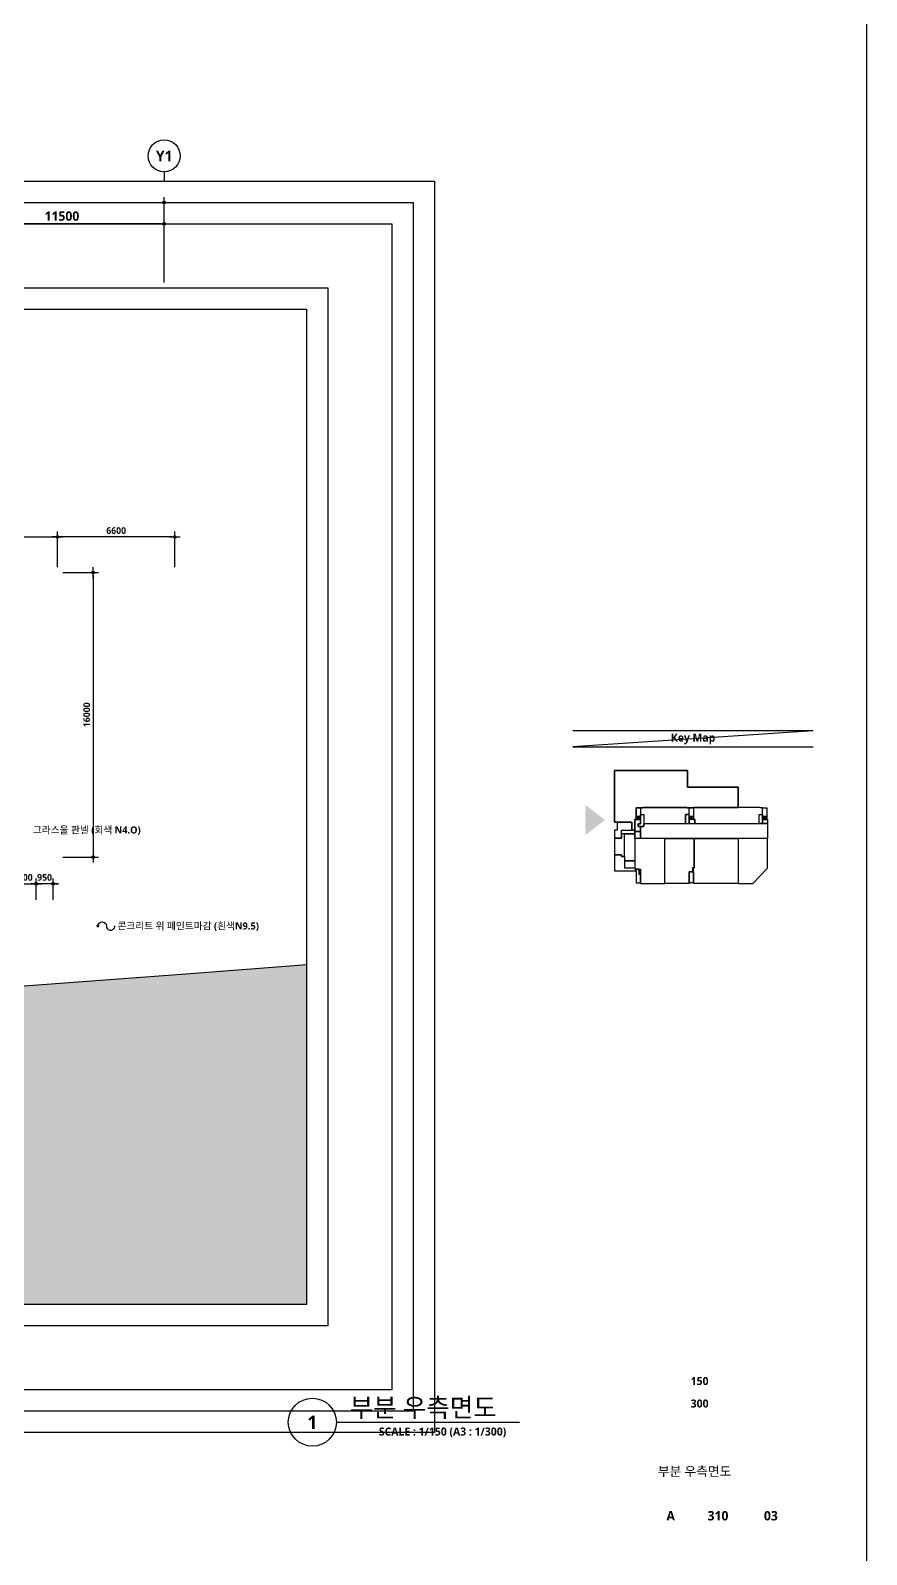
# Model space of a CAD drawing. Header units: millimetres. Extents: x 0 to 190005487, y 0 to 455456909.
# Drawn here: x 79006 to 126000, y 180110 to 265800 of the extents above; entities that cross this region are included whole.
import ezdxf
from ezdxf.enums import TextEntityAlignment as Align

# ---------------------------------------------------------------- set-up
doc = ezdxf.new("R2010")
doc.units = ezdxf.units.MM
doc.header["$LTSCALE"] = 150
doc.header["$MEASUREMENT"] = 0
doc.header["$PDSIZE"] = -10
doc.layers.get('0').update_dxf_attribs({"linetype": 'CONTINUOUS'})
doc.layers.get('Defpoints').update_dxf_attribs({"color": 153, "linetype": 'CONTINUOUS'})
for name, color, linetype in [('A-ANNO-DIM', 4, 'CONTINUOUS'), ('A-ANNO-GRA1', 7, 'CONTINUOUS'), ('A-ANNO-KEY', 7, 'CONTINUOUS'), ('A-ANNO-LEAD', 4, 'CONTINUOUS'), ('A-ANNO-NOTE', 7, 'CONTINUOUS'), ('A-ANNO-TEXT1', 7, 'CONTINUOUS'), ('A-ANNO-TITL', 7, 'CONTINUOUS'), ('A-FLOR-ROOF', 3, 'CONTINUOUS'), ('A-SECT-SOIL-PAT1', 253, 'CONTINUOUS'), ('A-ST-AXIS-BUB', 7, 'CONTINUOUS'), ('A-ST-AXIS-DIM', 7, 'CONTINUOUS'), ('AA-XXXX-TXT1', 2, 'CONTINUOUS')]:
    doc.layers.add(name, color=color, linetype=linetype)
doc.layers.add('Defpoint', color=161, linetype='CONTINUOUS', plot=False)
doc.styles.add('2020음성 1차', font='NanumGothicBold.ttf')
doc.styles.add('SH_대대리576', font='NanumGothicBold.ttf')
doc.dimstyles.new('SHP300내부', dxfattribs={"dimscale": 150, "dimtxt": 2.5, "dimasz": 1, "dimexe": 2, "dimexo": 2, "dimgap": 1, "dimtad": 1, "dimdec": 0, "dimzin": 0, "dimdsep": 46, "dimtxsty": 'SH_대대리576', "dimblk": 'DIMDOT', "dimcen": 0.09, "dimclrd": 256, "dimclre": 256, "dimclrt": 3, "dimadec": 0, "dimazin": 1, "dimtfac": 1, "dimtdec": 0, "dimtix": 1, "dimtmove": 2, "dimatfit": 0, "dimldrblk": 'DIMDOT', "dimfxl": 1, "dimtolj": 1, "dimtzin": 0, "dimlwd": -1, "dimlwe": -1, "dimarcsym": 0})
doc.dimstyles.new('사본 SHP 600', dxfattribs={"dimscale": 150, "dimtxt": 3.5, "dimasz": 1, "dimexe": 2, "dimexo": 2, "dimgap": 1, "dimtad": 1, "dimdec": 0, "dimzin": 0, "dimdsep": 46, "dimtxsty": 'SH_대대리576', "dimblk": 'DIMDOT', "dimcen": 0.09, "dimclrt": 3, "dimadec": 0, "dimazin": 1, "dimtfac": 1, "dimtdec": 0, "dimtix": 1, "dimtmove": 2, "dimatfit": 0, "dimldrblk": 'DIMDOT', "dimfxl": 1, "dimtfillclr": 3, "dimtolj": 1, "dimtzin": 0, "dimarcsym": 0})

# ---------------------------------------------------------------- blocks, each defined once
blk = doc.blocks.new('*U1267')
at = {"layer": 'A-ANNO-TITL'}
blk.add_line((0, 0), (3433, 0), dxfattribs=at)
blk.add_circle((-450, 0), 450, dxfattribs=at)
at = {"layer": 'AA-XXXX-TXT1', "style": 'SH_대대리576'}
blk.add_attdef('DWG.TITLE', (250, 100), '', height=350, dxfattribs=at)
at = {"layer": 'AA-XXXX-TXT1', "color": 7, "style": 'SH_대대리576'}
blk.add_attdef('NO1', text='', height=300, dxfattribs=at).set_placement((-450, 0), align=Align.MIDDLE)
at = {"layer": 'AA-XXXX-TXT1', "style": 'SH_대대리576'}
blk.add_attdef('SCALE', text='', height=150, dxfattribs=at).set_placement((3183, -100), align=Align.TOP_RIGHT)
blk = doc.blocks.new('G$C28DF506D')
blk.add_lwpolyline([(0, 3255), (0, 1425), (2340, 1425), (2340, 1725), (2265, 1725), (2265, 1740), (1155, 1740), (1155, 3030), (1095, 3030), (1095, 3060), (765, 3060), (765, 3255)], close=True)
at = {"layer": 'A-ANNO-KEY'}
for p, q in [((2902, 7538), (2423, 7223)), ((2423, 7538), (2902, 7223)), ((8377, 7538), (8857, 7223)), ((8857, 7538), (8377, 7223)), ((16627, 7223), (17108, 7538)), ((16627, 7538), (17108, 7223)), ((8745, 1327), (8884, 1770)), ((8884, 1327), (8745, 1770)), ((2760, 1012), (2902, 1642)), ((2760, 1642), (2902, 1012))]:
    blk.add_line(p, q, dxfattribs=at)
for points in [[(13890, 10845), (8190, 10845), (8190, 12720), (7290, 12720), (0, 12720), (0, 6900), (195, 6900), (270, 6900), (1950, 6900), (1950, 6015), (2265, 6015), (2265, 7223), (2423, 7223), (2423, 7538), (2423, 8505), (2902, 8505), (3165, 8505), (3165, 8550), (8115, 8550), (8115, 8505), (8377, 8505), (8865, 8505), (8865, 8550), (13890, 8550)], [(8190, 12720), (7290, 12720), (0, 12720), (0, 6900), (195, 6900), (270, 6900), (1950, 6900), (1950, 6015), (2265, 6015), (2265, 7223), (2423, 7223), (2423, 8505), (3165, 8505), (3165, 8550), (8115, 8550), (8115, 8505), (8865, 8505), (8865, 8550), (13890, 8550), (13890, 10845), (8190, 10845)], [(0, 6015), (0, 5100), (765, 5100), (765, 6015), (1950, 6015), (1950, 6900), (270, 6900), (270, 6015)], [(2265, 7223), (2902, 7223), (2902, 6722), (2635, 6722), (2635, 6434), (2902, 6434), (2902, 5864), (2265, 5864)], [(2423, 8505), (2902, 8505), (2902, 7538), (2423, 7538)], [(2902, 7223), (2423, 7223), (2423, 7538), (2902, 7538)], [(2635, 6434), (2635, 6722), (2902, 6722), (2902, 7788), (3300, 7788), (3300, 6750), (3300, 6750), (3300, 6434), (2902, 6434), (2902, 6434)], [(2902, 8505), (2902, 7788), (3300, 7788), (3300, 6750), (7980, 6750), (7980, 7788), (8377, 7788), (8377, 8505), (8115, 8505), (8115, 8550), (3165, 8550), (3165, 8505)], [(7980, 6754), (8377, 6754), (8377, 7788), (7980, 7788)], [(8377, 8505), (8857, 8505), (8857, 7538), (8377, 7538)], [(8377, 7538), (8857, 7538), (8857, 7223), (8377, 7223)], [(8377, 7223), (8377, 6754), (9015, 6754), (9015, 7204), (8857, 7204), (8857, 7223)], [(8865, 8550), (8865, 8505), (8857, 8505), (8857, 7204), (9015, 7204), (9015, 6750), (16230, 6750), (16230, 7788), (16627, 7788), (16627, 8505), (16365, 8505), (16365, 8550)], [(16627, 6754), (16230, 6754), (16230, 7788), (16627, 7788)], [(16627, 8505), (17108, 8505), (17108, 7538), (16627, 7538)], [(16627, 7538), (17108, 7538), (17108, 7223), (16627, 7223)], [(16627, 7223), (17190, 7223), (17190, 6754), (16627, 6754)], [(0, 5100), (0, 3255), (765, 3255), (765, 3060), (1095, 3060), (1095, 5580), (765, 5580), (765, 5100), (0, 5100)], [(765, 6015), (2265, 6015), (2265, 5580), (765, 5580)], [(1155, 2580), (1155, 3030), (1095, 3030), (1095, 5580), (2265, 5580), (2265, 2580)], [(2265, 5864), (2902, 5864), (2902, 5070), (2265, 5070)], [(2902, 5070), (2902, 6434), (3300, 6434), (3300, 6750), (7980, 6750), (7980, 6754), (9015, 6754), (9015, 6750), (16230, 6750), (16230, 6754), (17190, 6754), (17190, 5070)], [(2265, 1740), (2265, 1725), (2340, 1725), (2340, 1642), (2902, 1642), (2902, 0), (5640, 0), (5640, 5070), (2265, 5070)], [(2265, 1740), (2265, 1725), (2340, 1725), (2340, 1642), (2902, 1642), (2902, 0), (5640, 0), (5640, 5070), (2265, 5070)], [(8745, 1770), (8745, 1327), (8377, 1327), (8377, 0), (5640, 0), (5640, 5070), (8940, 5070), (8940, 1770), (8745, 1770)], [(8940, 1725), (8940, 5070), (13890, 5070), (13890, 0), (8857, 0), (8857, 1327), (8884, 1327), (8884, 1725), (8940, 1725)], [(13890, 5070), (13890, 0), (15540, 0), (17190, 1725), (17190, 5070)], [(1155, 2580), (2265, 2580), (2265, 1740), (1155, 1740), (1155, 2580)], [(8745, 1327), (8884, 1327), (8884, 1725), (8940, 1725), (8940, 1770), (8745, 1770)], [(2760, 1642), (2423, 1642), (2423, 82), (2902, 82), (2902, 1012), (2760, 1012)], [(8857, 82), (8377, 82), (8377, 1327), (8857, 1327)]]:
    blk.add_lwpolyline(points, close=True, dxfattribs=at)
blk.add_lwpolyline([(8865, 8505), (8115, 8505), (8115, 8550), (3165, 8550), (3165, 8505), (2423, 8505), (2423, 7223), (2265, 7223), (2265, 6015), (1950, 6015), (1950, 6900), (270, 6900), (270, 6900), (195, 6900), (0, 6900), (0, 12720), (7290, 12720), (7290, 12720), (8190, 12720), (8190, 10845), (8190, 10845), (8190, 10845), (13890, 10845), (13890, 8550), (8865, 8550)], dxfattribs=at)
blk = doc.blocks.new('DIMDOT')
at = {"color": 0}
blk.add_line((-2, 0), (2, 0), dxfattribs=at)
for radius in [0.5, 0.25]:
    blk.add_circle((0, 0), radius, dxfattribs=at)
blk = doc.blocks.new('*D4422')
at = {"layer": 'A-ST-AXIS-DIM', "color": 0, "lineweight": -2}
for p, q in [((75023, 251623), (75023, 255223)), ((86373, 254923), (75173, 254923)), ((86523, 251623), (86523, 255223))]:
    blk.add_line(p, q, dxfattribs=at)
at = {"layer": 'Defpoints', "color": 0}
for p in [(75023, 254923), (75023, 251323), (86523, 251323)]:
    blk.add_point(p, dxfattribs=at)
at = {"layer": 'A-ST-AXIS-DIM', "color": 0, "linetype": 'ByBlock', "lineweight": -2, "xscale": 150, "yscale": 150, "zscale": 150, "rotation": 180}
blk.add_blockref('DIMDOT', (75023, 254923), dxfattribs=at)
at = {"layer": 'A-ST-AXIS-DIM', "color": 0, "linetype": 'ByBlock', "lineweight": -2, "xscale": 150, "yscale": 150, "zscale": 150}
blk.add_blockref('DIMDOT', (86523, 254923), dxfattribs=at)
at = {"layer": 'A-ST-AXIS-DIM', "color": 3, "insert": (80773, 255362), "char_height": 525, "attachment_point": 5, "style": 'SH_대대리576'}
blk.add_mtext('\\A1;11500', dxfattribs=at)
blk = doc.blocks.new('*D4428')
at = {"layer": 'A-ST-AXIS-DIM', "color": 0, "lineweight": -2}
for p, q in [((29523, 251623), (29523, 256423)), ((86523, 251623), (86523, 256423)), ((29673, 256123), (86373, 256123))]:
    blk.add_line(p, q, dxfattribs=at)
at = {"layer": 'Defpoints', "color": 0}
for p in [(86523, 256123), (29523, 251323), (86523, 251323)]:
    blk.add_point(p, dxfattribs=at)
at = {"layer": 'A-ST-AXIS-DIM', "color": 0, "linetype": 'ByBlock', "lineweight": -2, "xscale": 150, "yscale": 150, "zscale": 150, "rotation": 180}
blk.add_blockref('DIMDOT', (29523, 256123), dxfattribs=at)
at = {"layer": 'A-ST-AXIS-DIM', "color": 0, "linetype": 'ByBlock', "lineweight": -2, "xscale": 150, "yscale": 150, "zscale": 150}
blk.add_blockref('DIMDOT', (86523, 256123), dxfattribs=at)
at = {"layer": 'A-ST-AXIS-DIM', "color": 3, "insert": (58023, 256562), "char_height": 525, "attachment_point": 5, "style": 'SH_대대리576'}
blk.add_mtext('\\A1;57000', dxfattribs=at)
blk = doc.blocks.new('A-ST-AXIS-BUB-1')
at = {"layer": 'A-ST-AXIS-BUB'}
blk.add_line((0, 350), (0, 0), dxfattribs=at)
blk.add_circle((0, 950), 600, dxfattribs=at)
blk = doc.blocks.new('*D5269')
at = {"layer": 'A-ANNO-DIM'}
for p, q in [((75023, 235623), (75023, 237623)), ((80523, 235623), (80523, 237623)), ((75173, 237323), (80373, 237323))]:
    blk.add_line(p, q, dxfattribs=at)
at = {"layer": 'Defpoints', "color": 0}
for p in [(80523, 237323), (75023, 235323), (80523, 235323)]:
    blk.add_point(p, dxfattribs=at)
at = {"layer": 'A-ANNO-DIM', "linetype": 'ByBlock', "xscale": 150, "yscale": 150, "zscale": 150, "rotation": 180}
blk.add_blockref('DIMDOT', (75023, 237323), dxfattribs=at)
at = {"layer": 'A-ANNO-DIM', "linetype": 'ByBlock', "xscale": 150, "yscale": 150, "zscale": 150}
blk.add_blockref('DIMDOT', (80523, 237323), dxfattribs=at)
at = {"layer": 'A-ANNO-DIM', "color": 3, "insert": (77773, 237679), "char_height": 375, "attachment_point": 5, "style": 'SH_대대리576'}
blk.add_mtext('\\A1;5500', dxfattribs=at)
blk = doc.blocks.new('*D5270')
at = {"layer": 'A-ANNO-DIM'}
for p, q in [((80523, 235623), (80523, 237623)), ((87123, 235623), (87123, 237623)), ((86973, 237323), (80673, 237323))]:
    blk.add_line(p, q, dxfattribs=at)
at = {"layer": 'Defpoints', "color": 0}
for p in [(80523, 237323), (80523, 235323), (87123, 235323)]:
    blk.add_point(p, dxfattribs=at)
at = {"layer": 'A-ANNO-DIM', "linetype": 'ByBlock', "xscale": 150, "yscale": 150, "zscale": 150, "rotation": 180}
blk.add_blockref('DIMDOT', (80523, 237323), dxfattribs=at)
at = {"layer": 'A-ANNO-DIM', "linetype": 'ByBlock', "xscale": 150, "yscale": 150, "zscale": 150}
blk.add_blockref('DIMDOT', (87123, 237323), dxfattribs=at)
at = {"layer": 'A-ANNO-DIM', "color": 3, "insert": (83823, 237680), "char_height": 375, "attachment_point": 5, "style": 'SH_대대리576'}
blk.add_mtext('\\A1;6600', dxfattribs=at)
blk = doc.blocks.new('*D5278')
at = {"layer": 'A-ANNO-DIM'}
for p, q in [((80823, 235323), (82823, 235323)), ((82523, 235173), (82523, 219473)), ((80823, 219323), (82823, 219323))]:
    blk.add_line(p, q, dxfattribs=at)
at = {"layer": 'Defpoints', "color": 0}
for p in [(80523, 235323), (80523, 219323), (82523, 219323)]:
    blk.add_point(p, dxfattribs=at)
at = {"layer": 'A-ANNO-DIM', "linetype": 'ByBlock', "xscale": 150, "yscale": 150, "zscale": 150}
for p, rotation in [((82523, 235323), 90), ((82523, 219323), 270)]:
    blk.add_blockref('DIMDOT', p, dxfattribs=dict(at, rotation=rotation))
at = {"layer": 'A-ANNO-DIM', "color": 3, "insert": (82166, 227323), "char_height": 375, "attachment_point": 5, "rotation": 90, "style": 'SH_대대리576'}
blk.add_mtext('\\A1;16000', dxfattribs=at)
blk = doc.blocks.new('*D5315')
at = {"layer": 'A-ANNO-DIM'}
for p, q in [((77823, 216923), (77823, 218123)), ((77973, 217823), (79173, 217823)), ((79323, 216923), (79323, 218123))]:
    blk.add_line(p, q, dxfattribs=at)
at = {"layer": 'Defpoints', "color": 0}
for p in [(79323, 217823), (77823, 216623), (79323, 216623)]:
    blk.add_point(p, dxfattribs=at)
at = {"layer": 'A-ANNO-DIM', "linetype": 'ByBlock', "xscale": 150, "yscale": 150, "zscale": 150, "rotation": 180}
blk.add_blockref('DIMDOT', (77823, 217823), dxfattribs=at)
at = {"layer": 'A-ANNO-DIM', "linetype": 'ByBlock', "xscale": 150, "yscale": 150, "zscale": 150}
blk.add_blockref('DIMDOT', (79323, 217823), dxfattribs=at)
at = {"layer": 'A-ANNO-DIM', "color": 3, "insert": (78573, 218179), "char_height": 375, "attachment_point": 5, "style": 'SH_대대리576'}
blk.add_mtext('\\A1;1500', dxfattribs=at)
blk = doc.blocks.new('*D5316')
at = {"layer": 'A-ANNO-DIM'}
for p, q in [((79173, 217823), (79023, 217823)), ((79323, 216923), (79323, 218123)), ((80273, 217823), (79323, 217823)), ((80273, 216923), (80273, 218123)), ((80423, 217823), (80573, 217823))]:
    blk.add_line(p, q, dxfattribs=at)
at = {"layer": 'Defpoints', "color": 0}
for p in [(79323, 217823), (79323, 216623), (80273, 216623)]:
    blk.add_point(p, dxfattribs=at)
at = {"layer": 'A-ANNO-DIM', "linetype": 'ByBlock', "xscale": 150, "yscale": 150, "zscale": 150}
blk.add_blockref('DIMDOT', (79323, 217823), dxfattribs=at)
at = {"layer": 'A-ANNO-DIM', "linetype": 'ByBlock', "xscale": 150, "yscale": 150, "zscale": 150, "rotation": 180}
blk.add_blockref('DIMDOT', (80273, 217823), dxfattribs=at)
at = {"layer": 'A-ANNO-DIM', "color": 3, "insert": (79798, 218180), "char_height": 375, "attachment_point": 5, "style": 'SH_대대리576'}
blk.add_mtext('\\A1;950', dxfattribs=at)

msp = doc.modelspace()

# ---------------------------------------------------------------- hatches: boundary and pattern name
at = {"layer": 'A-SECT-SOIL-PAT1', "transparency": 33554687}
h = msp.add_hatch(color=256, dxfattribs=at)
h.dxf.hatch_style = 1
h.paths.add_polyline_path([(21523.3, 206423.1), (32921.6, 206423.1), (53004.3, 209046.6), (65072.2, 210623.1), (73087.1, 211670.1), (83455.1, 212444.8), (87501.2, 212747.1), (93823.2, 213219.5), (94523.3, 213281.5), (94523.3, 194175.9), (21523.3, 194175.9)])

# ---------------------------------------------------------------- linework, layer by layer
at = {"layer": 'A-ANNO-GRA1'}
for p, q in [((123000, 226415.3), (109500, 226415.3)), ((109500, 225515.3), (123000, 225515.3))]:
    msp.add_line(p, q, dxfattribs=at)
at = {"layer": 'A-ANNO-LEAD', "const_width": 79.4}
msp.add_lwpolyline([(82753.7, 215449.3, 1), (82833.1, 215449.3, 1)], format="xyb", close=True, dxfattribs=at)
at = {"layer": 'A-ANNO-LEAD'}
msp.add_lwpolyline([(82793.4, 215449.3, -1), (83269.6, 215449.3, 0.4142136), (83507.7, 215211.2, 0.4142136), (83745.8, 215449.3, 0.4142136)], format="xyb", dxfattribs=at)
at = {"layer": 'A-FLOR-ROOF'}
msp.add_solid([(111302.7, 221410.6), (110192.2, 222262.8), (110192.2, 220558.4), (110192.2, 222262.8)], dxfattribs=at)
at = {"layer": 'A-SECT-SOIL-PAT1'}
msp.add_lwpolyline([(21523.3, 206423.1), (32921.6, 206423.1), (53004.3, 209046.6), (65072.2, 210623.1), (73087.1, 211670.1), (83455.1, 212444.8), (87501.2, 212747.1), (93823.2, 213219.5), (94523.3, 213281.5), (94523.3, 194175.9), (21523.3, 194175.9)], close=True, dxfattribs=at)
at = {"layer": 'Defpoint'}
msp.add_line((123000, 226415.3), (109500, 225515.3), dxfattribs=at)
for points in [[(0, 267300), (126000, 267300), (126000, 178200), (0, 178200)], [(14323.3, 257323.1), (101723.3, 257323.1), (101723.3, 186975.9), (14323.3, 186975.9)], [(15523.3, 256123.1), (100523.3, 256123.1), (100523.3, 188175.9), (15523.3, 188175.9)], [(16723.3, 254923.1), (99323.3, 254923.1), (99323.3, 189375.9), (16723.3, 189375.9)], [(20323.3, 251323.1), (95723.3, 251323.1), (95723.3, 192975.9), (20323.3, 192975.9)], [(20323.3, 251323.1), (95723.3, 251323.1), (95723.3, 192975.9), (20323.3, 192975.9)], [(21523.3, 250123.1), (94523.3, 250123.1), (94523.3, 194175.9), (21523.3, 194175.9)]]:
    msp.add_lwpolyline(points, close=True, dxfattribs=at)

# ---------------------------------------------------------------- block references
at = {"xscale": 0.5, "yscale": 0.5, "zscale": 0.5}
msp.add_blockref('G$C28DF506D', (111841.9, 217832.1), dxfattribs=at)
ref = msp.add_blockref('*U1267', (96199.9, 187550), dxfattribs=dict(xscale=3, yscale=3, zscale=3))
ref.add_attrib('SCALE', 'SCALE : 1/150 (A3 : 1/300)', dxfattribs={"layer": 'A-ANNO-TITL', "height": 450, "style": 'SH_대대리576'}).set_placement((105750, 187250), align=Align.TOP_RIGHT)
ref.add_attrib('DWG.TITLE', '부분 우측면도', (96949.9, 187850), dxfattribs={"layer": 'A-ANNO-TITL', "height": 1050, "style": 'SH_대대리576'})
ref.add_attrib('NO1', '1', dxfattribs={"layer": 'A-ANNO-TITL', "color": 7, "height": 750, "style": 'SH_대대리576'}).set_placement((94849.9, 187550), align=Align.MIDDLE)
at = {"layer": 'A-ST-AXIS-BUB', "xscale": 1.5, "yscale": 1.5, "zscale": 1.5}
msp.add_blockref('A-ST-AXIS-BUB-1', (86523.3, 257323.1), dxfattribs=at)

# ---------------------------------------------------------------- texts
at = {"layer": 'A-ANNO-NOTE', "style": 'SH_대대리576'}
msp.add_text('Key Map', height=450, dxfattribs=at).set_placement((116250, 225965.3), align=Align.MIDDLE)
at = {"layer": 'A-ANNO-TEXT1', "style": 'SH_대대리576'}
msp.add_text('Y1', height=600, dxfattribs=at).set_placement((86523.3, 258748.1), align=Align.MIDDLE_CENTER)
at = {"layer": 'A-ANNO-TEXT1', "style": '2020음성 1차'}
for s, p in [('그라스울 판넬 (회색 N4.O)', (79137.9, 220650.2)), ('콘크리트 위 페인트마감 (흰색N9.5)', (83894.7, 215252.8))]:
    msp.add_text(s, height=400, dxfattribs=at).set_placement(p)
at = {"layer": 'A-ANNO-TITL', "style": 'SH_대대리576'}
for s, height, p in [('150', 450, (116617.8, 189866.7)), ('300', 450, (116617.8, 188600.1)), ('부분 우측면도', 525, (116335.1, 184795.9)), ('A', 525, (114993.8, 182290.6)), ('310', 525, (117650.4, 182290.6)), ('03', 525, (120623.6, 182290.6))]:
    msp.add_text(s, height=height, dxfattribs=at).set_placement(p, align=Align.MIDDLE)

# ---------------------------------------------------------------- dimensions: what is measured, and where the dimension line sits
at = {"layer": 'A-ANNO-DIM'}
for base, p1, p2, angle, picture, middle in [((80523.3, 237323.1), (75023.3, 235323.1), (80523.3, 235323.1), 0, '*D5269', (77773.3, 237679.3)), ((80523.3, 237323.1), (87123.3, 235323.1), (80523.3, 235323.1), 180, '*D5270', (83823.3, 237680.1)), ((82523.3, 219323.1), (80523.3, 235323.1), (80523.3, 219323.1), 270, '*D5278', (82166.4, 227323.1)), ((79323.3, 217823.1), (77823.3, 216623.1), (79323.3, 216623.1), 0, '*D5315', (78573.3, 218179.3)), ((79323.3, 217823.1), (80273.3, 216623.1), (79323.3, 216623.1), 180, '*D5316', (79798.3, 218180.1))]:
    dim = msp.add_linear_dim(base=base, p1=p1, p2=p2, angle=angle, dimstyle='SHP300내부', override={"dimtxsty": 'SH_대대리576', "dimldrblk": 'DIMDOT'}, dxfattribs=at)
    dim.commit()
    dim.dimension.update_dxf_attribs({"geometry": picture, "text_midpoint": middle})
at = {"layer": 'A-ST-AXIS-DIM'}
for base, p1, p2, angle, picture, middle in [((86523.3, 256123.1), (29523.3, 251323.1), (86523.3, 251323.1), 180, '*D4428', (58023.3, 256561.7)), ((75023.3, 254923.1), (86523.3, 251323.1), (75023.3, 251323.1), 0, '*D4422', (80773.3, 255361.7))]:
    dim = msp.add_linear_dim(base=base, p1=p1, p2=p2, angle=angle, dimstyle='사본 SHP 600', override={"dimtxsty": 'SH_대대리576', "dimldrblk": 'DIMDOT'}, dxfattribs=at)
    dim.commit()
    dim.dimension.update_dxf_attribs({"geometry": picture, "text_midpoint": middle})

doc.saveas('drawing.dxf')
